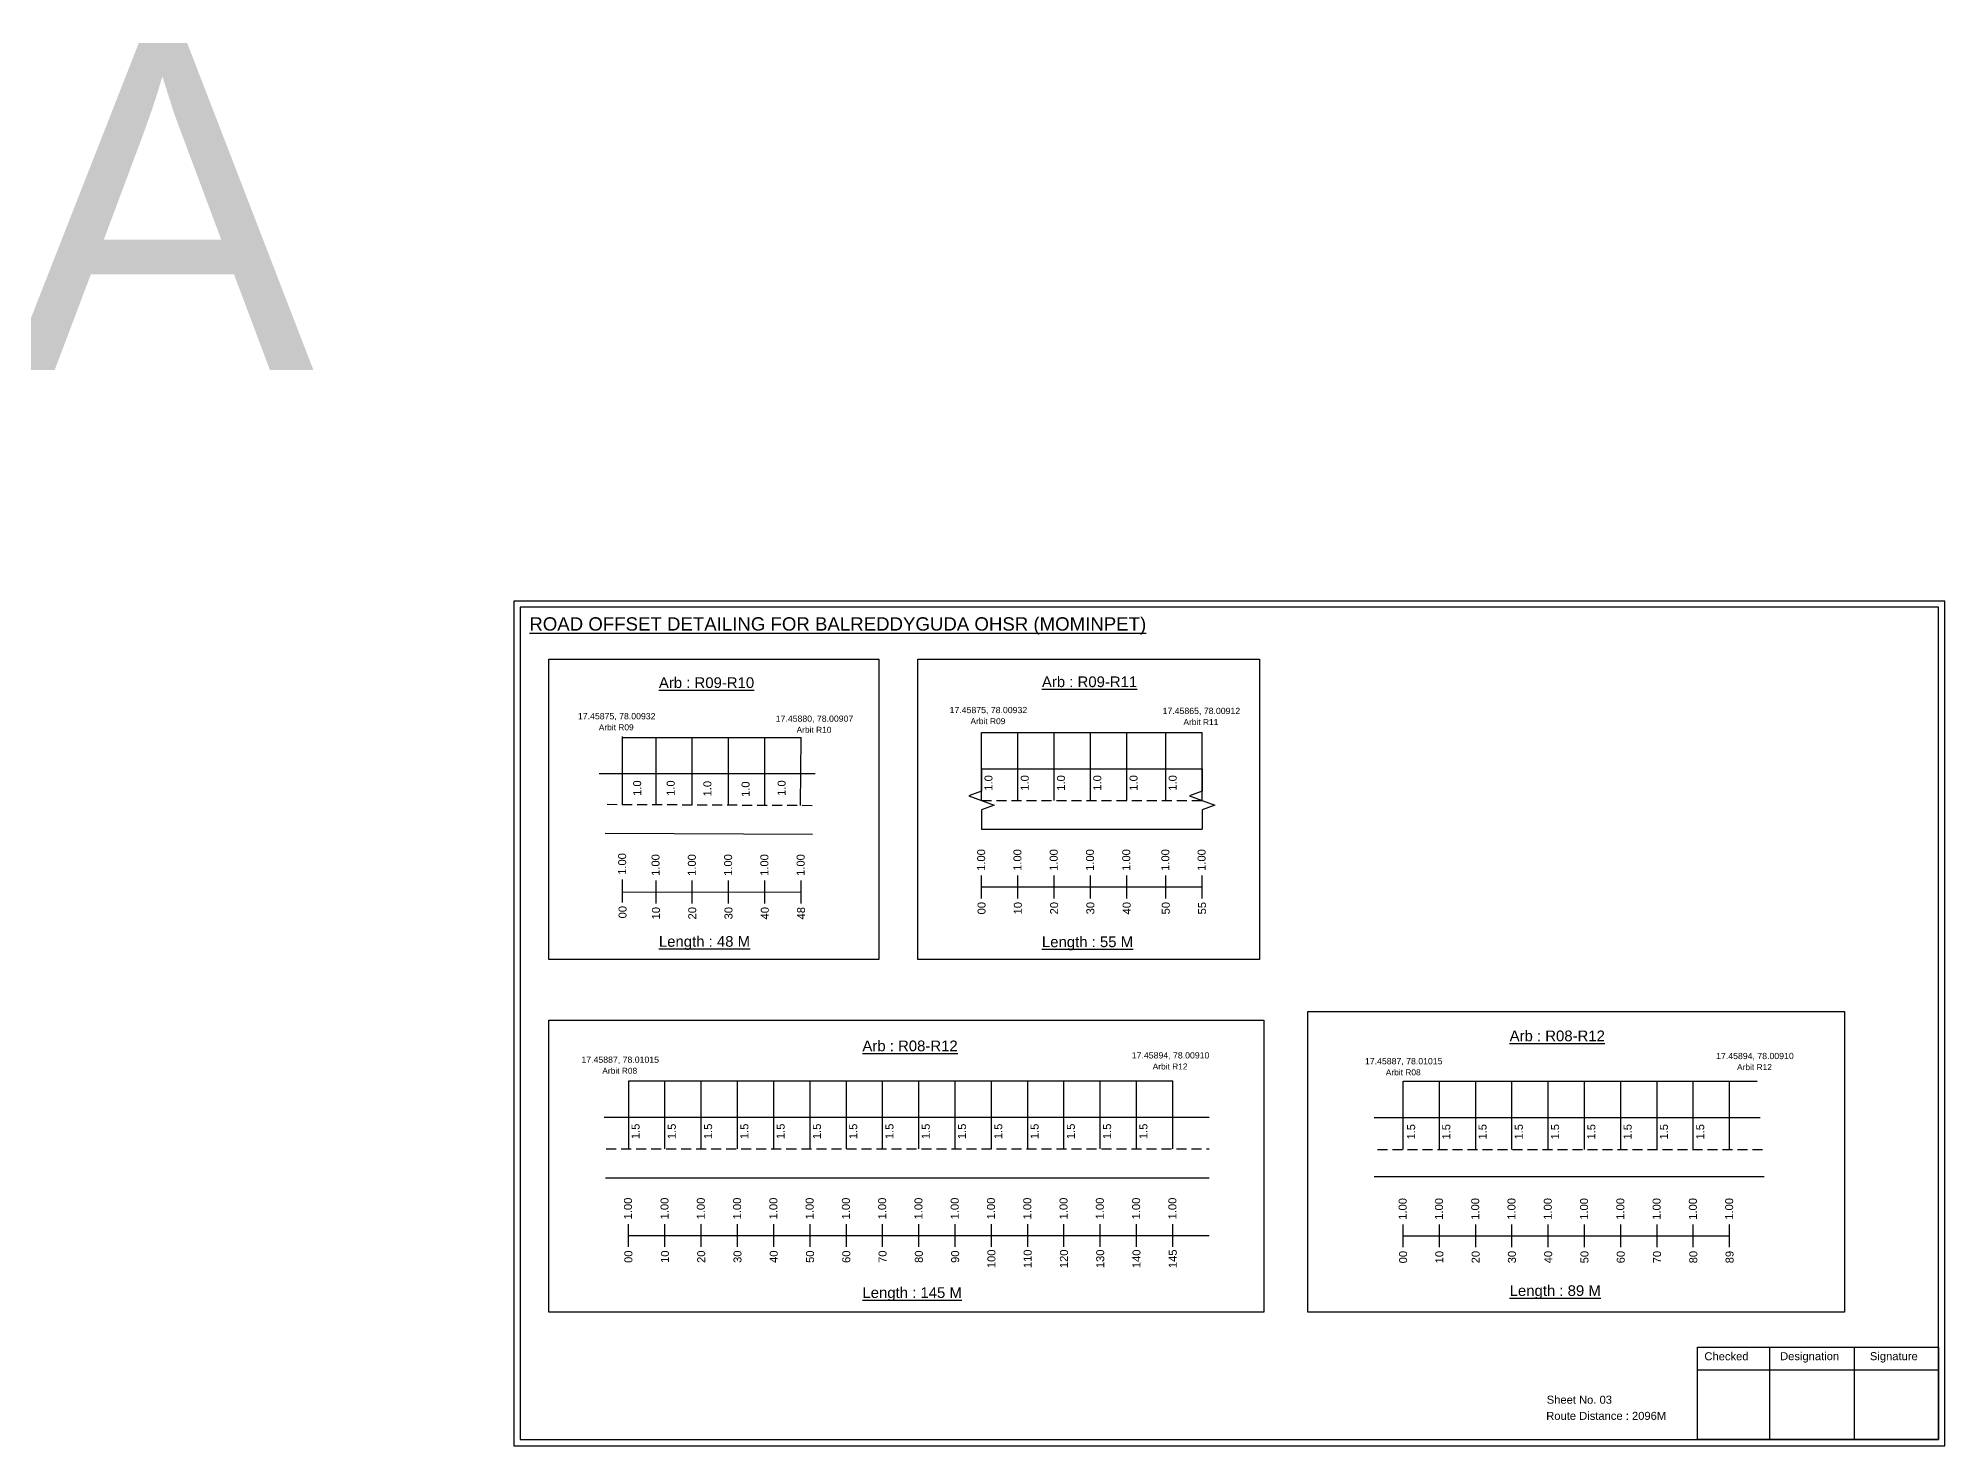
# Model space of a CAD drawing. Header units: inches. Extents: x 1111 to 5168, y 343 to 1601.
# Drawn here: x 2411 to 3126, y 343 to 871 of the extents above; entities that cross this region are included whole.
import ezdxf

# ---------------------------------------------------------------- set-up
doc = ezdxf.new("R2010")
doc.units = ezdxf.units.IN
doc.header["$MEASUREMENT"] = 0
doc.linetypes.add('DASHED2', pattern=[0.375, 0.25, -0.125])
doc.layers.add('PDF_Geometry', color=7, linetype='Continuous')
doc.layers.add('PDF_Text', color=5, linetype='Continuous')
doc.styles.add('PDF Arial', font='arial.ttf')
doc.styles.get("Standard").update_dxf_attribs({"font": 'arial.ttf'})

msp = doc.modelspace()

# ---------------------------------------------------------------- linework, layer by layer
for p, q in [((2630.01, 583.42), (2630.01, 608.96)), ((2642.54, 583.37), (2642.54, 608.66)), ((2656.14, 583.32), (2656.14, 608.66)), ((2669.74, 583.38), (2669.74, 608.66)), ((2683.34, 583.12), (2683.34, 608.66)), ((2696.71, 583.16), (2696.94, 608.66)), ((2764.61, 585), (2764.61, 610.54)), ((2778.21, 585), (2778.21, 610.54)), ((2791.81, 585), (2791.81, 610.54)), ((2805.41, 585), (2805.41, 610.54)), ((2819.01, 585), (2819.01, 610.54)), ((2833.66, 585), (2833.66, 610.54)), ((2847.26, 585), (2847.26, 610.54)), ((2702.19, 594.99), (2621.23, 594.99)), ((2764.61, 596.88), (2847.26, 596.88)), ((2623.44, 572.78), (2701.17, 572.35)), ((2764.61, 574.2), (2847.26, 574.2)), ((2632.29, 454.35), (2632.29, 479.89)), ((2645.89, 454.35), (2645.89, 479.89)), ((2659.49, 454.35), (2659.49, 479.89)), ((2673.09, 454.35), (2673.09, 479.89)), ((2686.69, 454.35), (2686.69, 479.89)), ((2700.29, 454.35), (2700.29, 479.89)), ((2713.89, 454.35), (2713.89, 479.89)), ((2727.49, 454.35), (2727.49, 479.89)), ((2741.09, 454.35), (2741.09, 479.89)), ((2754.69, 454.35), (2754.69, 479.89)), ((2768.29, 454.35), (2768.29, 479.89)), ((2781.89, 454.35), (2781.89, 479.89)), ((2795.49, 454.35), (2795.49, 479.89)), ((2809.09, 454.35), (2809.09, 479.89)), ((2822.69, 454.35), (2822.69, 479.89)), ((2836.29, 454.35), (2836.29, 479.89)), ((2922.63, 454.21), (2922.63, 479.74)), ((2936.23, 454.21), (2936.23, 479.74)), ((2949.83, 454.21), (2949.83, 479.74)), ((2963.43, 454.21), (2963.43, 479.74)), ((2977.03, 454.21), (2977.03, 479.74)), ((2990.63, 454.21), (2990.63, 479.74)), ((3004.23, 454.21), (3004.23, 479.74)), ((3017.83, 454.21), (3017.83, 479.74)), ((3031.43, 454.21), (3031.43, 479.74)), ((3045.03, 454.21), (3045.03, 479.74)), ((2623.1, 466.24), (2849.89, 466.24)), ((2911.75, 466.09), (3056.54, 466.09)), ((2623.57, 443.55), (2849.89, 443.52)), ((3057.95, 443.9), (2911.75, 443.9))]:
    msp.add_line(p, q)
at = {"color": 5}
for p, q in [((2630.01, 608.66), (2696.94, 608.66)), ((2764.61, 610.54), (2847.26, 610.54)), ((2632.29, 479.89), (2836.29, 479.89)), ((2922.63, 479.74), (3055.41, 479.74))]:
    msp.add_line(p, q, dxfattribs=at)
at = {"linetype": 'DASHED2', "ltscale": 15}
for p, q in [((2624.16, 583.57), (2702.44, 583.16)), ((2764.61, 585), (2847.26, 585)), ((2623.89, 454.4), (2849.89, 454.35)), ((2913.03, 454.21), (3057.39, 454.21))]:
    msp.add_line(p, q, dxfattribs=at)
at = {"color": 217, "true_color": 0x93278f}
for p, q in [((2630.01, 546.81), (2630.01, 555.37)), ((2630.01, 550.69), (2696.94, 550.71)), ((2642.54, 546.42), (2642.54, 554.98)), ((2656.14, 546.42), (2656.14, 554.98)), ((2669.74, 546.42), (2669.74, 554.98)), ((2683.34, 546.42), (2683.34, 554.98)), ((2696.94, 546.42), (2696.94, 554.98)), ((2764.61, 548.3), (2764.61, 556.86)), ((2764.61, 552.57), (2847.26, 552.58)), ((2778.21, 548.3), (2778.21, 556.86)), ((2791.81, 548.3), (2791.81, 556.86)), ((2805.41, 548.3), (2805.41, 556.86)), ((2819.01, 548.3), (2819.01, 556.86)), ((2833.66, 548.31), (2833.66, 556.86)), ((2847.26, 548.31), (2847.26, 556.86)), ((2632.19, 417.65), (2632.19, 426.21)), ((2632.29, 421.92), (2849.89, 421.97)), ((2645.89, 417.65), (2645.89, 426.21)), ((2659.49, 417.65), (2659.49, 426.21)), ((2673.09, 417.65), (2673.09, 426.21)), ((2686.69, 417.65), (2686.69, 426.21)), ((2700.29, 417.65), (2700.29, 426.21)), ((2713.89, 417.65), (2713.89, 426.21)), ((2727.49, 417.65), (2727.49, 426.21)), ((2741.09, 417.65), (2741.09, 426.21)), ((2754.69, 417.65), (2754.69, 426.21)), ((2768.29, 417.65), (2768.29, 426.21)), ((2781.89, 417.65), (2781.89, 426.21)), ((2795.49, 417.65), (2795.49, 426.21)), ((2809.09, 417.65), (2809.09, 426.21)), ((2822.69, 417.65), (2822.69, 426.21)), ((2836.29, 417.65), (2836.29, 426.21)), ((2922.63, 417.51), (2922.63, 426.06)), ((2922.63, 421.78), (3045.03, 421.8)), ((2936.23, 417.51), (2936.23, 426.06)), ((2949.83, 417.51), (2949.83, 426.06)), ((2963.43, 417.51), (2963.43, 426.06)), ((2977.03, 417.51), (2977.03, 426.06)), ((2990.63, 417.51), (2990.63, 426.06)), ((3004.23, 417.51), (3004.23, 426.06)), ((3017.83, 417.51), (3017.83, 426.06)), ((3031.43, 417.51), (3031.43, 426.06)), ((3045.03, 417.51), (3045.03, 426.06))]:
    msp.add_line(p, q, dxfattribs=at)
for points in [[(2602.31, 638.02), (2726.11, 638.02), (2726.11, 525.34), (2602.31, 525.34)], [(2740.74, 638.02), (2868.84, 638.02), (2868.84, 525.34), (2740.74, 525.34)], [(2602.31, 502.7), (2870.39, 502.7), (2870.39, 393.19), (2602.31, 393.19)], [(2886.86, 505.87), (3088.1, 505.87), (3088.1, 393.19), (2886.86, 393.19)]]:
    msp.add_lwpolyline(points, close=True)
at = {"linetype": 'Continuous'}
for points in [[(2764.61, 596.88), (2764.61, 588.45), (2759.86, 586.73), (2769.35, 583.27), (2764.61, 581.55), (2764.61, 574.2)], [(2847.26, 596.88), (2847.26, 588.45), (2842.52, 586.73), (2852, 583.27), (2847.26, 581.55), (2847.26, 574.2)]]:
    msp.add_lwpolyline(points, dxfattribs=at)
at = {"layer": 'PDF_Geometry'}
for points in [[(2589.26, 659.76), (2589.26, 343.05), (3125.73, 343.05), (3125.73, 659.76)], [(2591.59, 657.43), (2591.59, 345.47), (3123.31, 345.47), (3123.31, 657.43)]]:
    msp.add_lwpolyline(points, close=True, dxfattribs=at)
at = {"layer": 'PDF_Geometry', "color": 242, "true_color": 0xcc1f26}
msp.add_lwpolyline([(3123.31, 345.38), (3032.97, 345.38), (3032.97, 379.99), (3123.31, 379.99)], close=True, dxfattribs=at)
for points in [[(3059.95, 379.99), (3059.95, 345.38)], [(3091.68, 379.99), (3091.68, 345.38)], [(3032.97, 371.61), (3123.31, 371.61)]]:
    msp.add_lwpolyline(points, dxfattribs=at)

# ---------------------------------------------------------------- texts
for s, height, p in [('BALREDDYGUDA ', 122.5352, (1097.23, 746.44)), ('Sheet No. 03', 3, (2976.47, 358.85)), ('Route Distance : 2096M', 3, (2976.28, 352.8))]:
    msp.add_text(s, height=height).set_placement(p)
at = {"color": 242, "true_color": 0xcd2027}
for s, height, p in [('%%UROAD OFFSET DETAILING FOR BALREDDYGUDA OHSR (MOMINPET)', 5, (2595.04, 648.69)), ('%%UArb : R09-R10', 4, (2643.62, 627.17)), ('%%UArb : R09-R11', 4, (2787.22, 627.51)), ('%%ULength : 48 M', 4, (2643.62, 530.17)), ('%%ULength : 55 M', 4, (2787.22, 530.01)), ('%%UArb : R08-R12', 4, (2719.92, 491)), ('%%UArb : R08-R12', 4, (2962.57, 494.75)), ('%%ULength : 145 M', 4, (2719.92, 398.5)), ('%%ULength : 89 M', 4, (2962.57, 399.25))]:
    msp.add_text(s, height=height, dxfattribs=at).set_placement(p)
at = {"color": 5}
for s, height, p in [('17.45875, 78.00932', 2.34, (2613.26, 615.43)), ('17.45880, 78.00907', 2.34, (2687.41, 614.5)), ('17.45875, 78.00932', 2.34, (2752.61, 617.74)), ('Arbit R09', 2.246, (2760.43, 613.62)), ('17.45865, 78.00912', 2.34, (2832.45, 617.4)), ('Arbit R11', 2.246, (2840.27, 613.27)), ('Arbit R09', 2.246, (2621.08, 611.3)), ('Arbit R10', 2.246, (2695.23, 610.37)), ('17.45887, 78.01015', 2.34, (2614.57, 486.65)), ('17.45894, 78.00910', 2.34, (2820.91, 488.28)), ('Arbit R12', 2.246, (2828.73, 484.15)), ('17.45887, 78.01015', 2.34, (2908.32, 486.09)), ('17.45894, 78.00910', 2.34, (3039.99, 488.04)), ('Arbit R12', 2.246, (3047.81, 483.92)), ('Arbit R08', 2.246, (2622.39, 482.53)), ('Arbit R08', 2.246, (2916.14, 481.97))]:
    msp.add_text(s, height=height, dxfattribs=at).set_placement(p)
for s, p in [('1.0', (2768.67, 588.67)), ('1.0', (2782.27, 588.67)), ('1.0', (2795.87, 588.67)), ('1.0', (2809.47, 588.67)), ('1.0', (2823.07, 588.67)), ('1.0', (2837.73, 588.68)), ('1.0', (2636.98, 586.71)), ('1.0', (2649.55, 586.71)), ('1.0', (2663.29, 586.52)), ('1.0', (2677.6, 586.32)), ('1.0', (2691.12, 586.73)), ('1.5', (2636.36, 458.03)), ('1.5', (2649.96, 458.03)), ('1.5', (2663.56, 458.03)), ('1.5', (2677.16, 458.03)), ('1.5', (2690.76, 458.03)), ('1.5', (2704.36, 458.03)), ('1.5', (2717.96, 458.03)), ('1.5', (2731.56, 458.03)), ('1.5', (2745.16, 458.03)), ('1.5', (2758.76, 458.03)), ('1.5', (2772.36, 458.03)), ('1.5', (2785.96, 458.03)), ('1.5', (2799.56, 458.03)), ('1.5', (2813.16, 458.03)), ('1.5', (2826.76, 458.03)), ('1.5', (2927.14, 457.88)), ('1.5', (2940.3, 457.88)), ('1.5', (2953.9, 457.88)), ('1.5', (2967.5, 457.88)), ('1.5', (2981.1, 457.88)), ('1.5', (2994.7, 457.88)), ('1.5', (3008.3, 457.88)), ('1.5', (3021.9, 457.88)), ('1.5', (3035.5, 457.88))]:
    msp.add_text(s, height=3, rotation=90).set_placement(p)
at = {"color": 217, "true_color": 0x93278f}
for s, p in [('1.00', (2631.34, 557.11)), ('1.00', (2765.93, 558.6)), ('1.00', (2779.53, 558.6)), ('1.00', (2793.13, 558.6)), ('1.00', (2806.73, 558.6)), ('1.00', (2820.33, 558.6)), ('1.00', (2834.98, 558.6)), ('1.00', (2848.58, 558.6)), ('1.00', (2643.86, 556.72)), ('1.00', (2657.46, 556.72)), ('1.00', (2671.06, 556.72)), ('1.00', (2684.66, 556.72)), ('1.00', (2698.26, 556.72)), ('00', (2631.49, 540.79)), ('10', (2644.01, 540.4)), ('20', (2657.61, 540.4)), ('30', (2671.21, 540.4)), ('40', (2684.81, 540.4)), ('48', (2698.41, 540.4)), ('00', (2766.08, 542.28)), ('10', (2779.68, 542.28)), ('20', (2793.28, 542.28)), ('30', (2806.88, 542.28)), ('40', (2820.48, 542.28)), ('50', (2835.14, 542.28)), ('55', (2848.74, 542.28)), ('1.00', (2633.52, 427.95)), ('1.00', (2647.22, 427.95)), ('1.00', (2660.82, 427.95)), ('1.00', (2674.42, 427.95)), ('1.00', (2688.02, 427.95)), ('1.00', (2701.62, 427.95)), ('1.00', (2715.22, 427.95)), ('1.00', (2728.82, 427.95)), ('1.00', (2742.42, 427.95)), ('1.00', (2756.02, 427.95)), ('1.00', (2769.62, 427.95)), ('1.00', (2783.22, 427.95)), ('1.00', (2796.82, 427.95)), ('1.00', (2810.42, 427.95)), ('1.00', (2824.02, 427.95)), ('1.00', (2837.62, 427.95)), ('1.00', (2923.96, 427.8)), ('1.00', (2937.56, 427.8)), ('1.00', (2951.16, 427.8)), ('1.00', (2964.76, 427.8)), ('1.00', (2978.36, 427.8)), ('1.00', (2991.96, 427.8)), ('1.00', (3005.56, 427.8)), ('1.00', (3019.16, 427.8)), ('1.00', (3032.76, 427.8)), ('1.00', (3046.36, 427.8)), ('00', (2633.67, 411.63)), ('10', (2647.37, 411.63)), ('20', (2660.97, 411.63)), ('30', (2674.57, 411.63)), ('40', (2688.17, 411.63)), ('50', (2701.77, 411.63)), ('60', (2715.37, 411.63)), ('70', (2728.97, 411.63)), ('80', (2742.57, 411.63)), ('90', (2756.17, 411.63)), ('100', (2769.77, 409.67)), ('110', (2783.37, 409.67)), ('120', (2796.97, 409.67)), ('130', (2810.57, 409.67)), ('140', (2824.17, 409.67)), ('145', (2837.77, 409.67)), ('00', (2924.11, 411.48)), ('10', (2937.71, 411.48)), ('20', (2951.31, 411.48)), ('30', (2964.91, 411.48)), ('40', (2978.51, 411.48)), ('50', (2992.11, 411.48)), ('60', (3005.71, 411.48)), ('70', (3019.31, 411.48)), ('80', (3032.91, 411.48)), ('89', (3046.51, 411.48))]:
    msp.add_text(s, height=3, rotation=90, dxfattribs=at).set_placement(p)
at = {"layer": 'PDF_Text', "color": 7, "attachment_point": 7, "style": 'PDF Arial'}
for s, insert, char_height in [('Checked', (3035.58, 375.1), 3.001), ('Designation', (3063.95, 374.27), 3.0006), ('Signature', (3097.63, 374.27), 3.001)]:
    msp.add_mtext(s, dxfattribs=dict(at, insert=insert, char_height=char_height))

doc.saveas('drawing.dxf')
